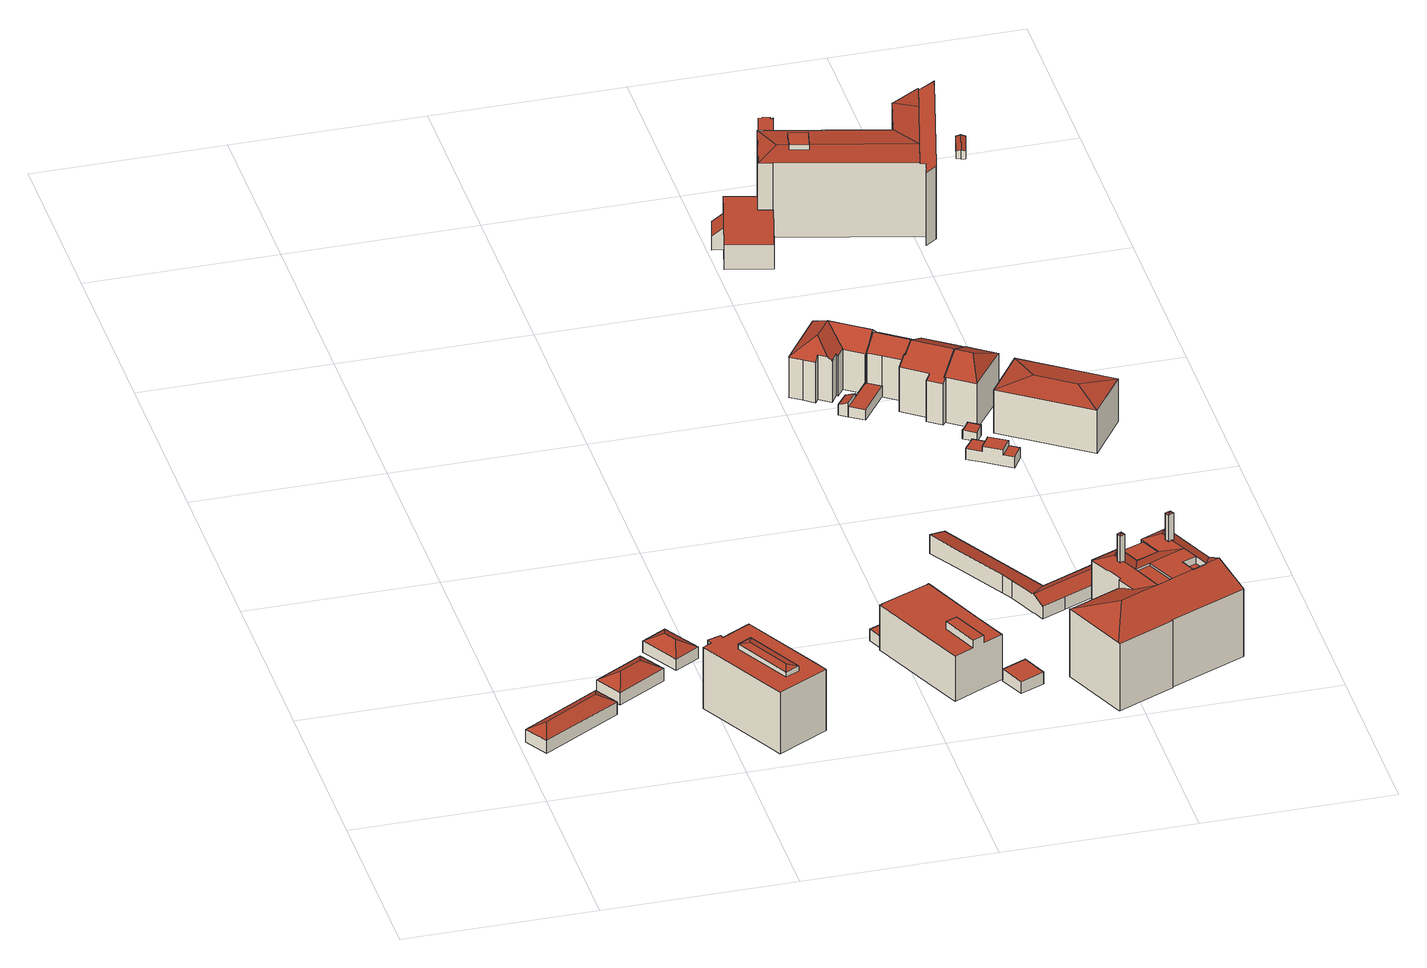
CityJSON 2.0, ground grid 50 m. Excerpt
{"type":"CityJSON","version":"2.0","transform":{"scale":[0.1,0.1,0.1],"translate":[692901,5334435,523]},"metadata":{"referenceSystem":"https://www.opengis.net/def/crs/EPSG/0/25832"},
"CityObjects":{
"building1":{"type":"Building","attributes":{"Gemeindeschluessel":"09162000","HoeheDach":"532.170","HoeheGrund":"526.420","Methode":"1000","NiedrigsteTraufeDesGebaeudes":"530.102","Geometrietyp2DReferenz":"3000","function":"31001_2000","roofType":"3200","measuredHeight":5.75},"geometry":[{"type":"MultiSurface","lod":"2","boundaries":[[[0,1,2,3]],[[4,5,6,7]],[[3,2,8]],[[6,9,0,7]],[[4,3,8,5]],[[0,9,1]],[[2,1,9,8]],[[7,0,3,4]],[[5,8,9,6]]],"semantics":{"surfaces":[{"type":"RoofSurface"},{"type":"GroundSurface"},{"type":"WallSurface"}],"values":[0,1,0,2,2,0,0,2,2]}}]},
"building2":{"type":"Building","attributes":{"Gemeindeschluessel":"09162000","HoeheDach":"531.688","HoeheGrund":"525.830","Methode":"1000","NiedrigsteTraufeDesGebaeudes":"529.312","Geometrietyp2DReferenz":"3000","function":"31001_2000","roofType":"3200","measuredHeight":5.86},"geometry":[{"type":"MultiSurface","lod":"2","boundaries":[[[10,11,12,13]],[[14,15,16,17]],[[11,18,12]],[[17,16,11,10]],[[13,12,15,14]],[[16,15,19]],[[18,19,15,12]],[[16,19,18,11]],[[10,13,14,17]]],"semantics":{"surfaces":[{"type":"WallSurface"},{"type":"RoofSurface"},{"type":"GroundSurface"}],"values":[0,0,1,0,0,1,1,1,2]}}]},
"building3":{"type":"Building","attributes":{"Gemeindeschluessel":"09162000","HoeheDach":"531.198","HoeheGrund":"525.670","Methode":"1000","NiedrigsteTraufeDesGebaeudes":"528.957","Geometrietyp2DReferenz":"3000","function":"31001_9998","roofType":"3200","measuredHeight":5.53,"storeysAboveGround":1},"geometry":[{"type":"MultiSurface","lod":"2","boundaries":[[[20,21,22,23]],[[24,21,25,26]],[[27,28,25,29]],[[21,24,22]],[[30,26,25,28]],[[29,25,21,20]],[[23,31,27,29,20]],[[31,23,22,30,28,27]],[[22,24,26,30]]],"semantics":{"surfaces":[{"type":"WallSurface"},{"type":"RoofSurface"},{"type":"GroundSurface"}],"values":[0,1,0,1,1,0,2,0,1]}}]},
"building4":{"type":"Building","attributes":{"Gemeindeschluessel":"09162000","HoeheDach":"546.060","HoeheGrund":"526.530","Methode":"2000","NiedrigsteTraufeDesGebaeudes":"544.240","Geometrietyp2DReferenz":"3000","function":"31001_9998","roofType":"1000","measuredHeight":19.53,"storeysAboveGround":6},"geometry":[{"type":"MultiSurface","lod":"2","boundaries":[[[32,33,34,35]],[[36,37,38,39,40,41,42,43]],[[35,34,44,45]],[[46,47,48,49,50,51]],[[33,52,34]],[[34,52,53,44]],[[41,40,39,54,55,48,47,46,56,57,58,42],[59,32,35,45]],[[59,60,33,32]],[[45,44,60,59]],[[61,58,57,62]],[[62,57,56,63]],[[55,54,64,65,49,48]],[[63,56,46,51]],[[38,37,36,43,61,62,63,51,50,49,65,64]],[[64,54,39,38]],[[53,60,44]],[[43,42,58,61]],[[52,33,60,53]]],"semantics":{"surfaces":[{"type":"WallSurface"},{"type":"RoofSurface"},{"type":"GroundSurface"}],"values":[0,0,0,0,1,1,1,0,0,0,0,0,0,2,0,1,0,1]}}]},
"building5":{"type":"Building","attributes":{"Gemeindeschluessel":"09162000","HoeheDach":"541.650","HoeheGrund":"526.390","Methode":"2000","NiedrigsteTraufeDesGebaeudes":"529.660","Geometrietyp2DReferenz":"3000","function":"31001_9998","roofType":"1000","measuredHeight":15.26,"storeysAboveGround":4},"geometry":[{"type":"MultiSurface","lod":"2","boundaries":[[[66,67,68,69]],[[70,71,72,73]],[[74,75,76,77,78,79,80,81,82,66,69,83,84]],[[85,70,73,86]],[[77,76,87,88,89,78]],[[90,91,84,83,69,68]],[[76,75,74,84,91,92,71,70,85,87]],[[86,73,72,93]],[[81,94,95,82]],[[78,89,96,79]],[[88,87,85,86,93,92,91,90,68,67,97,96,89]],[[98,97,67,99]],[[98,99,95,94]],[[66,82,95,99,67]],[[80,79,96,97,98,94,81]],[[93,72,71,92]]],"semantics":{"surfaces":[{"type":"WallSurface"},{"type":"RoofSurface"},{"type":"GroundSurface"}],"values":[0,1,2,0,0,0,0,0,0,0,1,0,1,0,0,0]}}]},
"building6":{"type":"Building","attributes":{"Gemeindeschluessel":"09162000","HoeheDach":"529.482","HoeheGrund":"526.080","Methode":"1000","NiedrigsteTraufeDesGebaeudes":"529.482","Geometrietyp2DReferenz":"3000","function":"51009_1610","roofType":"1000","measuredHeight":3.4},"geometry":[{"type":"MultiSurface","lod":"2","boundaries":[[[100,101,102,103]],[[103,104,105,100]],[[101,106,107,102]],[[100,105,106,101]],[[102,107,104,103]],[[104,107,106,105]]],"semantics":{"surfaces":[{"type":"GroundSurface"},{"type":"WallSurface"},{"type":"RoofSurface"}],"values":[0,1,1,1,1,2]}}]},
"building7":{"type":"Building","attributes":{"Gemeindeschluessel":"09162000","HoeheDach":"532.110","HoeheGrund":"526.660","Methode":"2000","NiedrigsteTraufeDesGebaeudes":"530.287","Geometrietyp2DReferenz":"3000","function":"31001_2000","roofType":"2100","measuredHeight":5.45},"geometry":[{"type":"MultiSurface","lod":"2","boundaries":[[[108,109,110,111]],[[112,113,114,115,116,117,118]],[[119,120,121,122,123,124,125,126,127,128]],[[118,117,116,129,123,122,121,120,130]],[[131,132,133,134]],[[135,136,137,138,112,118,130,139,132,131]],[[138,140,141,114,113,112]],[[142,115,114,141]],[[141,140,138,137,136,135,131,134,143,108,111,144,128,127,126,125,124,145,146,142]],[[147,119,128,144,111,110]],[[115,142,146,145,124,123,129,116]],[[143,134,133,148,109,108]],[[148,133,132,139,130,120,119,147,110,109]]],"semantics":{"surfaces":[{"type":"WallSurface"},{"type":"RoofSurface"},{"type":"GroundSurface"}],"values":[0,1,0,1,0,0,0,0,2,0,0,0,1]}}]},
"building8":{"type":"Building","attributes":{"Gemeindeschluessel":"09162000","HoeheDach":"529.342","HoeheGrund":"525.330","Methode":"2000","NiedrigsteTraufeDesGebaeudes":"528.251","Geometrietyp2DReferenz":"3000","function":"31001_2000","roofType":"2100","measuredHeight":4.01},"geometry":[{"type":"MultiSurface","lod":"2","boundaries":[[[149,150,151,152,153]],[[153,154,155,149]],[[156,157,152,151]],[[152,157,154,153]],[[150,149,155,158,156,151]],[[158,155,154,157,156]]],"semantics":{"surfaces":[{"type":"GroundSurface"},{"type":"WallSurface"},{"type":"RoofSurface"}],"values":[0,1,1,1,1,2]}}]},
"building9":{"type":"Building","attributes":{"Gemeindeschluessel":"09162000","HoeheDach":"540.730","HoeheGrund":"524.860","Methode":"2000","NiedrigsteTraufeDesGebaeudes":"536.271","Geometrietyp2DReferenz":"3000","function":"31001_1000","roofType":"3200","measuredHeight":15.87,"storeysAboveGround":3},"geometry":[{"type":"MultiSurface","lod":"2","boundaries":[[[159,160,161,162,163,164]],[[165,166,167,168,169,170,161,160,159]],[[171,172,173,174]],[[175,169,168,176]],[[177,178,179,180,181,165,159,182,183]],[[183,182,159,164,184,185,186,187]],[[185,184,164,188,189,190]],[[191,192,178,177,193,194]],[[195,196,181,180]],[[172,197,193,177,183,187,173]],[[195,180,179,198]],[[199,200,175,176,201,202,203,196,195,198,192,191,194,204,171,174,205,206,190,189,188,207,208]],[[173,187,186,206,205,174]],[[198,179,178,192]],[[194,193,197,204]],[[168,167,201,176]],[[170,169,175,200,199,208,162,161]],[[203,202,201,167,166,165,181,196]],[[163,162,208,207,188,164]],[[204,197,172,171]],[[206,186,185,190]]],"semantics":{"surfaces":[{"type":"RoofSurface"},{"type":"WallSurface"},{"type":"GroundSurface"}],"values":[0,0,1,1,0,0,1,1,1,0,1,2,1,1,1,1,1,1,1,1,1]}}]},
"building10":{"type":"Building","attributes":{"Gemeindeschluessel":"09162000","HoeheDach":"528.335","HoeheGrund":"525.270","Methode":"1000","NiedrigsteTraufeDesGebaeudes":"528.335","Geometrietyp2DReferenz":"3000","function":"31001_2000","roofType":"1000","measuredHeight":3.06},"geometry":[{"type":"MultiSurface","lod":"2","boundaries":[[[209,149,153,210,211,212]],[[213,211,210,214]],[[215,216,153,149]],[[209,217,215,149]],[[216,214,210,153]],[[209,212,218,217]],[[217,218,213,214,216,215]],[[218,212,211,213]]],"semantics":{"surfaces":[{"type":"GroundSurface"},{"type":"WallSurface"},{"type":"RoofSurface"}],"values":[0,1,1,1,1,1,2,1]}}]},
"building11":{"type":"Building","attributes":{"Gemeindeschluessel":"09162000","HoeheDach":"556.740","HoeheGrund":"525.462","Methode":"2000","NiedrigsteTraufeDesGebaeudes":"544.871","Geometrietyp2DReferenz":"3000","function":"31001_9998","roofType":"3200","measuredHeight":31.28,"storeysAboveGround":4},"geometry":[{"type":"MultiSurface","lod":"2","boundaries":[[[219,220,221,222,223,224,225,226]],[[227,228,229,230]],[[231,232,233]],[[234,235,236,237,238,239,240,241]],[[242,243,244,245]],[[246,247,228,227]],[[233,232,248,249]],[[250,251,252,231,253,254]],[[255,256,252,251,257,258,259,260,261,262,244,243]],[[220,258,263,221]],[[264,265,266]],[[250,254,249,267]],[[268,269,270,271,272,273,274,275,257,251,250,267,255,243,242]],[[253,231,233,254]],[[237,276,277,278,279,280,228,247,281,282,274,283,284,238]],[[222,221,263,285,286,223]],[[249,248,232,256,255,267]],[[287,288,247,246]],[[246,227,230,287]],[[274,282,281,289,290,291]],[[292,293,294,263,258,257]],[[295,296,297]],[[298,273,272,271,299]],[[300,225,224,301]],[[275,274,291,302,303,257]],[[304,305,306,307,270,269,268,242,245,308]],[[309,310,311,312,313,280,279,314,315,316,317,318,319,320,321,322]],[[323,278,277,324]],[[286,285,263,294,325,326,327,328,264,266,329]],[[329,266,265,322,321,330,331,332]],[[289,281,292,333]],[[240,299,271,270,307,334,241]],[[254,233,249]],[[230,229,288,287]],[[314,279,278,323]],[[335,336,296,295]],[[337,286,329,332]],[[224,223,286,337,301]],[[333,292,257,303]],[[245,244,262,338,339,308]],[[280,313,228]],[[336,340,296]],[[326,295,297,327]],[[236,341,324,277,276,237]],[[323,324,341,236,235,234,241,334,307,306,305,304,308,339,338,342,343,300,301,337,332,331,330,321,320,319,318,317,316,315,314]],[[259,258,220,219,226,260]],[[256,232,231,252]],[[238,284,239]],[[328,344,345,325,294,229,228,313,312,311,310,309,322,265,264]],[[297,346,340,344,328,327]],[[296,340,346,297]],[[326,325,345,336,335,295]],[[239,284,283,274,273,298,299,240]],[[338,262,261,342]],[[344,340,336,345]],[[281,247,288,229,294,293,292]],[[261,260,226,225,300,343,342]],[[302,291,290,289,333,303]]],"semantics":{"surfaces":[{"type":"RoofSurface"},{"type":"WallSurface"},{"type":"GroundSurface"}],"values":[0,1,0,1,0,1,0,1,0,1,0,1,0,0,0,1,1,1,0,1,0,0,1,1,1,1,1,1,0,1,1,1,0,1,1,0,1,1,1,1,0,0,1,1,2,1,1,0,0,1,0,1,0,1,1,0,1,0]}}]},
"building12":{"type":"Building","attributes":{"Gemeindeschluessel":"09162000","HoeheDach":"532.686","HoeheGrund":"526.686","Methode":"3220","NiedrigsteTraufeDesGebaeudes":"532.686","Geometrietyp2DReferenz":"3000","function":"31001_2000","roofType":"9999","measuredHeight":6},"geometry":[{"type":"MultiSurface","lod":"2","boundaries":[[[347,348,349,350]],[[351,352,353,354]],[[348,351,354,349]],[[350,349,354,353]],[[352,351,348,347]],[[352,347,350,353]]],"semantics":{"surfaces":[{"type":"WallSurface"},{"type":"GroundSurface"},{"type":"RoofSurface"}],"values":[0,0,0,1,2,0]}}]},
"building13":{"type":"Building","attributes":{"Gemeindeschluessel":"09162000","HoeheDach":"539.970","HoeheGrund":"525.080","Methode":"2000","NiedrigsteTraufeDesGebaeudes":"536.205","Geometrietyp2DReferenz":"3000","function":"31001_1000","roofType":"3100","measuredHeight":14.89,"storeysAboveGround":4},"geometry":[{"type":"MultiSurface","lod":"2","boundaries":[[[355,356,357,358,359,360]],[[361,362,363,364,365,366,367,368,369,370,371]],[[371,370,372,360,359,373,374,375]],[[364,363,362,376,377,378]],[[376,362,361,379]],[[380,381,382,383,384,378,377,376,379,375,374,373,359,358,357]],[[383,382,381,368,367,366]],[[384,365,364,378]],[[369,356,355,360,372,370]],[[383,366,365,384]],[[381,380,357,356,369,368]],[[379,361,371,375]]],"semantics":{"surfaces":[{"type":"WallSurface"},{"type":"RoofSurface"},{"type":"GroundSurface"}],"values":[0,1,0,0,0,2,0,0,1,0,0,0]}}]},
"building14":{"type":"Building","attributes":{"Gemeindeschluessel":"09162000","HoeheDach":"532.430","HoeheGrund":"525.329","Methode":"1000","NiedrigsteTraufeDesGebaeudes":"529.227","Geometrietyp2DReferenz":"3000","function":"31001_3000","roofType":"1000","measuredHeight":7.1,"storeysAboveGround":2},"geometry":[{"type":"MultiSurface","lod":"2","boundaries":[[[385,386,387,388]],[[389,388,387,390,391]],[[392,385,393,394]],[[391,390,395,396]],[[396,395,397,398]],[[399,400,401,402]],[[402,401,403,404]],[[398,397,400,399]],[[385,388,405,393]],[[406,405,388,389]],[[402,404,392,394,406,389,391,396,398,399]],[[404,403,386,385,392]],[[401,400,397,395,390,387,386,403]],[[394,393,405,406]]],"semantics":{"surfaces":[{"type":"WallSurface"},{"type":"RoofSurface"},{"type":"GroundSurface"}],"values":[0,0,0,0,0,0,0,0,1,0,2,0,1,0]}}]},
"building15":{"type":"Building","attributes":{"Gemeindeschluessel":"09162000","HoeheDach":"529.670","HoeheGrund":"525.210","Methode":"2000","NiedrigsteTraufeDesGebaeudes":"528.310","Geometrietyp2DReferenz":"3000","function":"31001_2000","roofType":"1000","measuredHeight":4.46},"geometry":[{"type":"MultiSurface","lod":"2","boundaries":[[[407,408,409,410]],[[411,412,413,414]],[[415,416,417,418]],[[419,420,421,409,408,417,416,422,423]],[[423,422,416,415,424,425]],[[426,427,428,429,425,424,415,418,407,410,430,431,432]],[[418,417,408,407]],[[412,433,434,432,431,430,410,409,421,413]],[[433,412,411,435]],[[436,434,433,435]],[[420,414,413,421]],[[429,428,427,426,436,435,411,414,420,419,423,425]],[[432,434,436,426]]],"semantics":{"surfaces":[{"type":"WallSurface"},{"type":"RoofSurface"},{"type":"GroundSurface"}],"values":[0,1,0,1,0,2,0,0,0,1,0,0,0]}}]},
"building16":{"type":"Building","attributes":{"Gemeindeschluessel":"09162000","HoeheDach":"528.384","HoeheGrund":"525.330","Methode":"1000","NiedrigsteTraufeDesGebaeudes":"527.763","Geometrietyp2DReferenz":"3000","function":"31001_2000","roofType":"2100","measuredHeight":3.05},"geometry":[{"type":"MultiSurface","lod":"2","boundaries":[[[437,438,439,440]],[[441,442,443,444]],[[440,439,445,446]],[[447,448,445,439,438,449,443,442]],[[446,445,448,450]],[[451,450,448,447,442,441]],[[450,451,441,444,452,437,440,446]],[[449,438,437,452,444,443]]],"semantics":{"surfaces":[{"type":"WallSurface"},{"type":"RoofSurface"},{"type":"GroundSurface"}],"values":[0,0,0,1,0,0,2,0]}}]},
"building17":{"type":"Building","attributes":{"Gemeindeschluessel":"09162000","HoeheDach":"541.570","HoeheGrund":"525.140","Methode":"2000","NiedrigsteTraufeDesGebaeudes":"536.989","Geometrietyp2DReferenz":"3000","function":"31001_1000","roofType":"3100","measuredHeight":16.43,"storeysAboveGround":3},"geometry":[{"type":"MultiSurface","lod":"2","boundaries":[[[453,454,455,456]],[[457,458,459,460,453,456,461,462,463,384,383,381,464,357,465,466]],[[467,468,469,357,464,381]],[[462,470,471,463]],[[472,473,466,465,357,469]],[[455,474,470,462,461,456]],[[384,475,476,383]],[[383,476,467,381]],[[458,477,478,459]],[[463,471,475,384]],[[479,473,472,469,468]],[[458,457,466,473,479,477]],[[470,474,455,454,480,478,477,479,468,467,476,475,471]],[[453,460,459,478,480,454]]],"semantics":{"surfaces":[{"type":"WallSurface"},{"type":"GroundSurface"},{"type":"RoofSurface"}],"values":[0,1,0,0,0,0,0,0,0,0,2,0,2,0]}}]},
"building18":{"type":"Building","attributes":{"Gemeindeschluessel":"09162000","HoeheDach":"541.560","HoeheGrund":"524.920","Methode":"2000","NiedrigsteTraufeDesGebaeudes":"537.909","Geometrietyp2DReferenz":"3000","function":"31001_1000","roofType":"3200","measuredHeight":16.64,"storeysAboveGround":4},"geometry":[{"type":"MultiSurface","lod":"2","boundaries":[[[481,482,483,484]],[[485,486,487,488]],[[489,490,482,481]],[[491,489,481,484,492,493,494]],[[483,488,487,493,492,484]],[[489,491,494,486,495,490]],[[493,487,486,494]],[[482,490,495,485,488,483]],[[486,485,495]]],"semantics":{"surfaces":[{"type":"WallSurface"},{"type":"RoofSurface"},{"type":"GroundSurface"}],"values":[0,1,0,2,0,0,0,1,1]}}]},
"building19":{"type":"Building","attributes":{"Gemeindeschluessel":"09162000","HoeheDach":"541.769","HoeheGrund":"525.206","Methode":"2000","NiedrigsteTraufeDesGebaeudes":"528.671","Geometrietyp2DReferenz":"3000","function":"31001_3018","roofType":"1000","measuredHeight":16.56,"storeysAboveGround":3},"geometry":[{"type":"MultiSurface","lod":"2","boundaries":[[[496,497,498,499,500]],[[501,502,503,504]],[[505,506,507,508,498,497,509,510,511,512,513,514,515]],[[500,499,516,517]],[[518,519,520,521]],[[522,506,505,523]],[[524,525,526,527]],[[528,514,513,529]],[[530,520,519,526,525,531,503,502,516,499,532]],[[533,509,497,496]],[[534,515,514,528]],[[535,511,510,536]],[[537,507,506,522]],[[529,513,512,538]],[[504,503,531,539]],[[517,516,502,501]],[[538,512,511,535]],[[505,515,534,540,523]],[[541,537,522,523,540,534,528,529,538,535,536,533,496,500,517,501,504,539,524,527,518,521]],[[541,530,532,508,507,537]],[[539,531,525,524]],[[521,520,530,541]],[[536,510,509,533]],[[499,498,508,532]],[[527,526,519,518]]],"semantics":{"surfaces":[{"type":"WallSurface"},{"type":"RoofSurface"},{"type":"GroundSurface"}],"values":[0,0,1,0,0,0,0,0,1,0,0,0,0,0,0,0,0,0,2,0,0,0,0,0,0]}}]},
"building20":{"type":"Building","attributes":{"Gemeindeschluessel":"09162000","HoeheDach":"538.870","HoeheGrund":"524.970","Methode":"2000","NiedrigsteTraufeDesGebaeudes":"537.420","Geometrietyp2DReferenz":"3000","function":"31001_1000","roofType":"3200","measuredHeight":13.9,"storeysAboveGround":3},"geometry":[{"type":"MultiSurface","lod":"2","boundaries":[[[542,543,544]],[[545,544,543,546]],[[542,544,545,547]],[[548,549,550,551]],[[545,546,547]],[[551,543,542,548]],[[550,546,543,551]],[[548,542,547,549]],[[549,547,546,550]]],"semantics":{"surfaces":[{"type":"RoofSurface"},{"type":"GroundSurface"},{"type":"WallSurface"}],"values":[0,0,0,1,0,2,2,2,2]}}]},
"building21":{"type":"Building","attributes":{"Gemeindeschluessel":"09162000","HoeheDach":"547.830","HoeheGrund":"524.373","Methode":"2000","NiedrigsteTraufeDesGebaeudes":"545.450","Geometrietyp2DReferenz":"3000","function":"31001_3018","roofType":"3200","measuredHeight":23.46,"storeysAboveGround":6},"geometry":[{"type":"MultiSurface","lod":"2","boundaries":[[[552,553,554,555]],[[556,557,558,559,560,561,562,563,564,565,566,567,568,569,570,571,552,555,572,573,574,575,576]],[[577,578,579,580]],[[560,581,582,561]],[[583,565,564,584]],[[559,585,581,560]],[[571,586,553,552]],[[558,557,587,580,579]],[[570,588,586,571]],[[589,590,591,592,593]],[[566,565,583,594,595]],[[572,596,597,573]],[[598,599,600,601,602,603]],[[574,604,605,575]],[[569,606,588,570]],[[607,608,609,610,611]],[[600,599,612,595,594]],[[561,582,613,562]],[[559,558,579,578,585]],[[614,556,576,615,603,602]],[[607,590,589,608]],[[575,605,615,576]],[[601,610,609,593,592,577,580,587,614,602]],[[584,564,563,616]],[[598,603,615,605,604,597,596,554,553,586,588,606,617]],[[566,595,612,567]],[[556,614,587,557]],[[573,597,604,574]],[[568,567,612,599,598,617]],[[555,554,596,572]],[[591,590,607,611]],[[583,584,601,600,594]],[[609,608,589,593]],[[562,613,616,563]],[[568,617,606,569]],[[601,584,616,613,582,581,585,578,577,592,591,611,610]]],"semantics":{"surfaces":[{"type":"WallSurface"},{"type":"GroundSurface"},{"type":"RoofSurface"}],"values":[0,1,2,0,0,0,0,0,0,0,0,0,0,0,0,0,2,0,0,0,2,0,2,0,2,0,0,0,0,0,0,2,0,0,0,2]}}]},
"building22":{"type":"Building","attributes":{"Gemeindeschluessel":"09162000","HoeheDach":"526.203","HoeheGrund":"523.603","Methode":"1000","NiedrigsteTraufeDesGebaeudes":"525.803","Geometrietyp2DReferenz":"3000","function":"31001_3018","roofType":"3100","measuredHeight":2.6,"storeysAboveGround":1},"geometry":[{"type":"MultiSurface","lod":"2","boundaries":[[[618,619,620,621]],[[622,623,624,625]],[[621,626,627,622,625,618]],[[627,628,623,622]],[[621,620,629,626]],[[629,620,619,624]],[[625,624,619,618]],[[626,629,628,627]],[[624,623,628,629]]],"semantics":{"surfaces":[{"type":"WallSurface"},{"type":"GroundSurface"},{"type":"RoofSurface"}],"values":[0,0,1,0,0,2,0,0,2]}}]}
},
"vertices":[
[252,285,71],[202,298,92],[57,212,92],[44,163,71],[44,163,34],[7,224,34],[215,347,34],[252,285,34],[7,224,71],[215,347,71],
[273,332,28],[273,332,63],[232,402,63],[232,402,28],[361,478,28],[361,478,63],[402,409,63],[402,409,28],[287,388,87],[347,423,87],
[508,485,27],[508,485,60],[443,446,60],[443,446,27],[456,498,82],[451,582,60],[437,531,82],[385,544,27],[385,544,60],[451,582,27],[386,544,60],[386,544,27],
[657,96,212],[657,96,226],[620,77,226],[620,77,212],[490,200,35],[569,50,35],[588,14,35],[588,14,212],[569,50,212],[490,200,212],[460,256,212],[460,256,35],[540,227,226],[540,227,212],[517,286,212],[547,302,212],[593,327,212],[593,327,35],[547,302,35],[517,286,35],[628,105,231],[568,218,231],[722,85,212],[703,121,212],[514,295,212],[479,284,212],[484,269,212],[577,247,212],[577,247,226],[484,269,35],[479,284,35],[514,295,35],[722,85,35],[703,121,35],
[1071,455,34],[1071,455,164],[1078,458,164],[1078,458,34],[1109,155,186],[1139,170,186],[1097,266,186],[1067,253,186],[1139,170,34],[1109,155,34],[1057,130,34],[1013,229,34],[940,398,34],[946,400,34],[945,401,34],[927,444,34],[1052,499,34],[1151,289,34],[1192,195,34],[1109,155,164],[1067,253,164],[1057,130,164],[1013,229,164],[940,398,164],[1151,289,164],[1192,195,164],[1139,170,164],[1097,266,164],[927,444,67],[1052,499,67],[946,400,164],[945,401,164],[945,401,67],[1071,455,67],
[1193,194,31],[1257,222,31],[1285,156,31],[1222,128,31],[1222,128,65],[1193,194,65],[1257,222,65],[1285,156,65],
[1165,775,37],[1165,775,91],[1209,801,77],[1209,801,37],[1354,425,73],[1414,450,73],[1417,452,73],[1548,508,73],[1534,540,91],[1397,482,91],[1340,457,91],[1378,512,74],[1379,513,73],[1380,513,73],[1430,535,73],[1520,574,73],[1520,574,37],[1430,535,37],[1380,513,37],[1379,513,37],[1378,512,37],[1520,573,73],[1339,459,90],[1306,533,37],[1306,533,88],[1291,561,89],[1291,561,37],[1325,490,37],[1339,459,37],[1340,457,37],[1354,425,37],[1325,490,89],[1414,450,37],[1417,452,37],[1548,508,37],[1211,697,37],[1378,513,37],[1520,573,37],[1534,540,37],[1378,513,74],[1211,697,90],
[1135,1429,23],[1119,1440,23],[1114,1444,23],[1141,1480,23],[1162,1465,23],[1162,1465,63],[1135,1429,63],[1114,1444,53],[1141,1480,53],[1119,1440,55],
[1136,1626,177],[1182,1593,177],[1231,1559,177],[1257,1597,135],[1209,1631,135],[1117,1695,135],[1156,1556,135],[1156,1555,135],[1203,1522,135],[1202,1520,133],[1204,1518,133],[1205,1520,135],[1049,1534,19],[1049,1534,135],[1020,1554,135],[1020,1554,19],[1204,1518,19],[1202,1520,19],[1106,1513,147],[1115,1507,139],[1133,1533,139],[1137,1530,135],[1155,1556,135],[1109,1587,177],[1096,1569,177],[1064,1620,135],[1028,1568,135],[1029,1567,136],[1020,1555,136],[1117,1695,19],[1064,1620,19],[1028,1568,19],[1106,1513,19],[1115,1507,19],[1085,1528,147],[1085,1528,19],[1137,1530,19],[1155,1556,19],[1076,1515,135],[1133,1533,19],[1231,1559,19],[1205,1520,19],[1203,1522,19],[1156,1555,19],[1156,1556,19],[1076,1515,19],[1020,1555,19],[1029,1567,19],[1209,1631,19],[1257,1597,19],
[1172,1404,23],[1202,1520,23],[1204,1518,23],[1237,1495,23],[1204,1518,53],[1202,1520,53],[1135,1429,53],[1162,1465,53],[1172,1404,53],[1237,1495,53],
[1555,323,240],[1560,311,240],[1621,337,240],[1615,349,240],[1597,391,240],[1588,387,240],[1561,376,240],[1536,366,240],[1712,229,240],[1712,229,260],[1696,266,260],[1696,266,240],[1525,296,334],[1520,308,334],[1517,299,337],[1357,179,25],[1433,3,25],[1434,1,25],[1434,1,219],[1433,3,220],[1357,179,220],[1357,180,219],[1357,180,25],[1454,338,244],[1507,322,260],[1531,371,244],[1454,339,244],[1675,213,240],[1675,213,260],[1514,305,334],[1508,302,334],[1513,290,257],[1520,293,260],[1525,296,257],[1520,293,334],[1513,290,334],[1514,305,260],[1520,308,257],[1540,248,260],[1560,311,243],[1555,323,243],[1536,366,243],[1535,365,243],[1532,372,243],[1621,337,243],[1643,386,260],[1664,429,244],[1597,399,244],[1508,302,257],[1478,289,244],[1484,277,245],[1501,241,245],[1496,239,243],[1499,231,243],[1518,189,243],[1574,169,260],[1558,206,260],[1574,62,219],[1585,67,219],[1583,70,220],[1786,158,220],[1748,245,260],[1615,187,260],[1598,179,260],[1534,152,260],[1472,125,260],[1615,349,243],[1597,391,243],[1659,250,240],[1659,250,260],[1615,187,254],[1598,179,254],[1574,169,254],[1580,266,260],[1640,292,260],[1677,308,260],[1650,350,334],[1655,359,337],[1645,362,334],[1499,231,224],[1496,239,220],[1561,376,25],[1588,387,25],[1558,206,254],[1540,248,254],[1454,338,25],[1478,289,25],[1484,277,25],[1501,241,25],[1454,339,25],[1688,381,243],[1693,369,243],[1713,324,243],[1732,282,243],[1732,281,243],[1786,158,25],[1748,245,25],[1732,281,25],[1732,282,25],[1713,324,25],[1693,369,25],[1688,381,25],[1666,430,25],[1666,430,243],[1583,70,25],[1585,67,25],[1657,353,260],[1650,350,257],[1645,362,257],[1652,365,260],[1594,398,243],[1664,429,25],[1597,399,25],[1594,398,25],[1580,266,254],[1496,239,25],[1657,353,334],[1664,356,334],[1597,391,25],[1532,372,25],[1531,371,25],[1659,368,334],[1574,62,25],[1535,365,25],[1536,366,25],[1659,368,257],[1664,356,257],[1652,365,334],
[1536,430,97],[1564,442,97],[1564,442,37],[1536,430,37],[1588,388,97],[1561,376,97],[1561,376,37],[1588,388,37],
[1258,1596,140],[1346,1535,139],[1346,1535,21],[1258,1596,21],[1257,1597,21],[1257,1597,140],[1237,1495,140],[1280,1465,140],[1280,1464,139],[1274,1455,132],[1280,1450,132],[1283,1448,132],[1290,1457,139],[1290,1458,140],[1318,1496,170],[1231,1558,170],[1204,1518,140],[1233,1561,167],[1233,1561,21],[1231,1558,21],[1204,1518,21],[1280,1465,21],[1280,1464,21],[1274,1455,21],[1237,1495,21],[1318,1496,21],[1290,1458,21],[1290,1457,21],[1283,1448,21],[1280,1450,21],
[1034,2220,86],[1034,2220,94],[1050,2283,94],[1050,2283,86],[1050,2283,23],[1065,2342,94],[1065,2342,23],[1034,2220,23],[1006,2227,62],[1006,2227,23],[1145,2321,94],[1145,2321,23],[1130,2263,94],[1130,2263,23],[1167,2254,23],[1167,2254,94],[1129,2106,94],[1129,2106,23],[1012,2135,94],[1012,2135,23],[1022,2291,62],[1022,2291,23],
[1390,1212,22],[1390,1212,53],[1420,1193,53],[1420,1193,22],[1442,1125,67],[1466,1163,67],[1421,1192,67],[1397,1154,67],[1380,1202,22],[1380,1202,53],[1387,1213,53],[1387,1213,22],[1362,1176,53],[1397,1154,53],[1421,1192,53],[1364,1180,53],[1362,1177,53],[1364,1180,22],[1362,1177,22],[1466,1109,22],[1442,1125,22],[1397,1154,22],[1362,1176,22],[1421,1192,22],[1466,1163,22],[1490,1147,22],[1466,1163,53],[1490,1147,53],[1442,1125,53],[1466,1109,53],
[1382,1269,23],[1382,1269,49],[1396,1287,54],[1396,1287,23],[1377,1265,23],[1377,1265,48],[1381,1270,49],[1381,1270,23],[1424,1267,54],[1424,1267,23],[1378,1264,48],[1408,1243,48],[1382,1270,49],[1408,1243,23],[1378,1264,23],[1382,1270,23],
[1348,1338,21],[1348,1338,140],[1313,1363,140],[1313,1363,21],[1396,1411,21],[1355,1353,21],[1358,1351,21],[1358,1350,21],[1323,1375,21],[1324,1377,21],[1261,1423,21],[1304,1477,21],[1414,1487,21],[1438,1470,21],[1290,1458,173],[1304,1477,186],[1346,1535,149],[1324,1377,149],[1261,1423,149],[1414,1487,148],[1438,1470,148],[1323,1375,148],[1280,1450,167],[1283,1448,167],[1355,1353,148],[1358,1351,148],[1396,1411,186],[1358,1350,148],
[1358,1351,19],[1358,1351,149],[1355,1353,149],[1355,1353,19],[1436,1384,186],[1509,1420,149],[1438,1470,149],[1396,1412,186],[1424,1303,19],[1424,1303,149],[1425,1304,19],[1396,1412,19],[1438,1470,19],[1509,1420,19],[1425,1304,150],
[1234,2507,22],[1234,2507,188],[1233,2505,188],[1233,2505,57],[1233,2505,22],[1241,2505,22],[1241,2505,57],[1273,2497,57],[1273,2497,22],[1187,2473,188],[1170,2402,188],[1198,2395,188],[1205,2394,188],[1232,2507,188],[1230,2506,188],[1226,2507,188],[1227,2511,188],[1208,2516,188],[1207,2513,188],[1198,2516,188],[1241,2503,57],[1241,2503,22],[1257,2436,22],[1257,2436,57],[1254,2422,57],[1254,2422,22],[1170,2402,22],[1187,2473,22],[1267,2475,22],[1267,2475,57],[1262,2454,57],[1262,2454,22],[1207,2513,22],[1208,2516,22],[1244,2384,57],[1272,2495,57],[1205,2394,57],[1232,2507,22],[1198,2516,22],[1226,2507,22],[1230,2506,22],[1198,2395,22],[1227,2511,22],[1272,2495,22],[1193,2494,22],[1244,2384,22],
[1676,1122,144],[1761,1245,144],[1657,1226,159],[1562,1292,159],[1543,1397,144],[1458,1274,144],[1676,1122,20],[1458,1274,20],[1543,1397,20],[1761,1245,20],
[1547,2149,14],[1547,2149,224],[1546,2147,224],[1546,2147,14],[1167,2254,14],[1130,2263,14],[1145,2321,14],[1166,2404,14],[1170,2402,14],[1198,2395,14],[1244,2384,14],[1318,2365,14],[1485,2323,14],[1513,2438,14],[1546,2457,14],[1582,2479,14],[1638,2512,14],[1635,2500,14],[1634,2497,14],[1549,2157,14],[1515,2125,14],[1519,2140,14],[1520,2140,14],[1523,2153,14],[1525,2163,14],[1192,2322,235],[1166,2403,229],[1145,2321,229],[1131,2264,229],[1170,2402,229],[1198,2395,229],[1513,2438,229],[1485,2323,229],[1166,2404,229],[1549,2157,224],[1130,2263,229],[1634,2497,224],[1217,2295,248],[1228,2347,248],[1228,2347,232],[1221,2315,235],[1217,2295,233],[1514,2438,229],[1546,2457,229],[1515,2125,224],[1519,2140,224],[1590,2483,224],[1590,2483,229],[1569,2398,235],[1528,2238,235],[1510,2167,229],[1510,2167,224],[1520,2140,224],[1523,2153,224],[1635,2500,224],[1275,2335,248],[1264,2283,248],[1264,2283,233],[1268,2303,235],[1275,2335,232],[1582,2479,229],[1244,2384,229],[1167,2254,229],[1525,2163,224],[1318,2365,229],[1638,2512,224],
[1687,2489,6],[1687,2489,28],[1703,2553,28],[1703,2553,6],[1709,2483,6],[1709,2483,28],[1698,2486,32],[1698,2486,6],[1715,2551,6],[1726,2548,6],[1726,2548,28],[1715,2551,32]
]}
